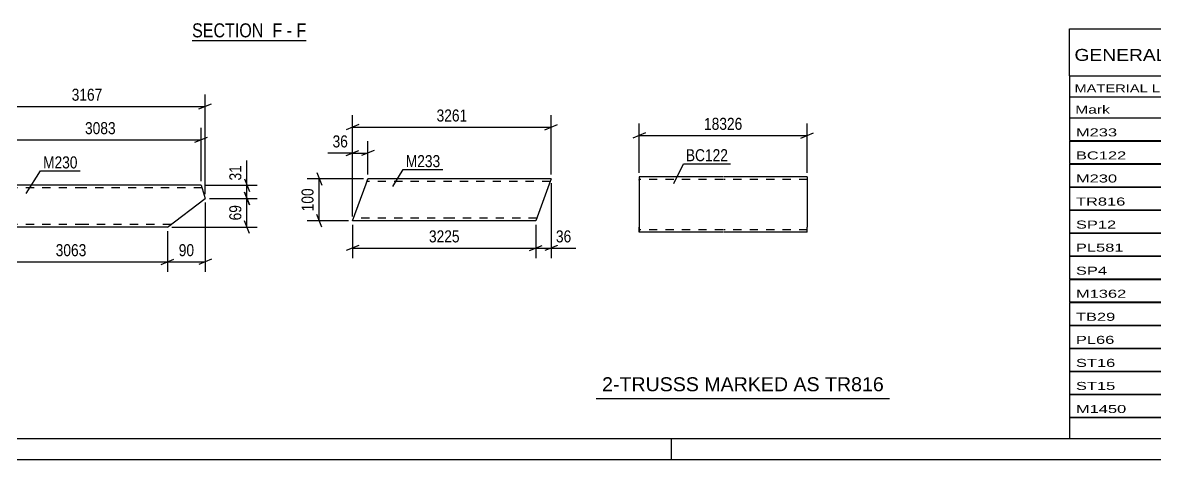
# Model space of a CAD drawing. Header units: millimetres. Extents: x 0 to 841, y 0 to 594.
# Drawn here: x 266.2 to 536.4, y 0 to 104.2 of the extents above; entities that cross this region are included whole.
import ezdxf

# ---------------------------------------------------------------- set-up
doc = ezdxf.new("R2010")
doc.units = ezdxf.units.MM
doc.linetypes.add('DXK_LINE_DOT2', pattern=[3.9198, 1.9599, -1.9599])
doc.styles.add('Arial', font='ARIAL.TTF', dxfattribs={"height": 0.2})
doc.styles.add('Arial Narrow', font='ARIALN.TTF', dxfattribs={"height": 0.2})

# ---------------------------------------------------------------- blocks, each defined once
blk = doc.blocks.new('Unknown-272366397-1135')
at = {"color": 5, "linetype": 'Continuous'}
for p, q in [((5, 5), (836, 5)), ((421, 0), (421, 5)), ((0, 0), (841, 0))]:
    blk.add_line(p, q, dxfattribs=at)
blk = doc.blocks.new('Unknown-272366397-17 - 2063')
at = {"color": 6, "linetype": 'Continuous'}
blk.add_line((306.63, 99.94), (333.85, 99.94), dxfattribs=at)
at = {"color": 0, "linetype": 'Continuous'}
blk.add_wipeout([(324.74, 100.69), (324.74, 104.19), (306.63, 104.19), (306.63, 100.69)], dxfattribs=at)
at = {"color": 7, "linetype": 'Continuous', "style": 'Arial Narrow'}
blk.add_text('SECTION ', height=3.34, dxfattribs=at).set_placement((306.63, 100.69))
at = {"color": 0, "linetype": 'Continuous'}
blk.add_wipeout([(328.13, 100.69), (328.13, 104.19), (325.79, 104.19), (325.79, 100.69)], dxfattribs=at)
blk.add_wipeout([(330.46, 100.69), (330.46, 104.19), (329.18, 104.19), (329.18, 100.69)], dxfattribs=at)
at = {"color": 7, "linetype": 'Continuous', "style": 'Arial Narrow'}
blk.add_text('F', height=3.34, dxfattribs=at).set_placement((325.79, 100.69))
at = {"color": 0, "linetype": 'Continuous'}
blk.add_wipeout([(333.85, 100.69), (333.85, 104.19), (331.51, 104.19), (331.51, 100.69)], dxfattribs=at)
at = {"color": 7, "linetype": 'Continuous', "style": 'Arial Narrow'}
for s, p in [('F', (331.51, 100.69)), ('-', (329.18, 100.69))]:
    blk.add_text(s, height=3.34, dxfattribs=at).set_placement(p)
blk = doc.blocks.new('Part-272366397-5286 - 5280')
at = {"color": 2, "linetype": 'Continuous'}
for p, q in [((344.92, 56.93), (348.13, 65.73)), ((348.13, 65.73), (348.56, 66.93)), ((368.56, 66.93), (348.56, 66.93)), ((392.3, 66.93), (368.66, 66.93)), ((392.17, 66.57), (388.66, 56.93)), ((392.27, 66.83), (392.17, 66.57)), ((392.3, 66.93), (392.27, 66.83)), ((368.56, 56.93), (344.92, 56.93)), ((388.66, 56.93), (368.66, 56.93))]:
    blk.add_line(p, q, dxfattribs=at)
at = {"color": 7, "linetype": 'DXK_LINE_DOT2'}
for p, q in [((368.56, 66.33), (348.34, 66.33)), ((348.53, 66.83), (348.43, 66.57)), ((348.56, 66.93), (348.53, 66.83)), ((392.08, 66.33), (368.66, 66.33)), ((344.92, 56.93), (344.96, 57.02)), ((368.56, 57.53), (345.14, 57.53)), ((388.88, 57.53), (368.66, 57.53))]:
    blk.add_line(p, q, dxfattribs=at)
blk = doc.blocks.new('Part-272366397-5007 - 5001')
at = {"color": 2, "linetype": 'Continuous'}
for p, q in [((413.29, 67.4), (413.29, 67.4)), ((433.29, 67.4), (413.29, 67.4)), ((413.29, 67.4), (413.29, 66.2)), ((413.29, 66.2), (413.29, 54.29)), ((453.39, 67.4), (433.39, 67.4)), ((453.39, 67.4), (453.39, 55.4)), ((413.29, 54.2), (413.29, 54.29)), ((413.29, 54.2), (413.29, 54.2)), ((433.29, 54.2), (413.29, 54.2)), ((453.39, 54.2), (433.39, 54.2)), ((453.39, 54.2), (453.39, 55.4))]:
    blk.add_line(p, q, dxfattribs=at)
at = {"color": 7, "linetype": 'DXK_LINE_DOT2'}
for p, q in [((413.29, 67.4), (413.29, 67.4)), ((413.29, 67.4), (413.29, 67.31)), ((413.29, 67.31), (413.29, 66.2)), ((433.29, 66.8), (413.29, 66.8)), ((413.29, 66.8), (413.29, 54.85)), ((413.29, 66.76), (413.29, 66.8)), ((413.29, 66.66), (413.29, 66.76)), ((413.29, 66.63), (413.29, 66.66)), ((453.39, 66.8), (433.39, 66.8)), ((413.29, 54.8), (413.29, 55.4)), ((413.29, 54.85), (413.29, 54.98)), ((413.29, 54.8), (413.29, 54.85)), ((413.29, 54.2), (413.29, 54.85)), ((433.29, 54.8), (413.29, 54.8)), ((413.29, 54.2), (413.29, 54.2)), ((453.39, 54.8), (433.39, 54.8)), ((453.39, 54.85), (453.39, 55.17)), ((453.39, 54.8), (453.39, 54.85))]:
    blk.add_line(p, q, dxfattribs=at)
blk = doc.blocks.new('Part-272366397-5065 - 5059')
at = {"color": 2, "linetype": 'Continuous'}
for p, q in [((260.68, 65.41), (259.11, 64.21)), ((280.68, 65.41), (260.68, 65.41)), ((308.79, 65.41), (280.78, 65.41)), ((308.79, 65.41), (309.77, 62.26)), ((259.11, 64.21), (253.34, 59.81)), ((300.78, 55.41), (309.77, 62.26)), ((254.34, 56.61), (253.34, 59.81)), ((254.68, 55.5), (254.34, 56.61)), ((254.71, 55.41), (254.68, 55.5)), ((280.68, 55.41), (254.71, 55.41)), ((300.78, 55.41), (280.78, 55.41))]:
    blk.add_line(p, q, dxfattribs=at)
at = {"color": 7, "linetype": 'DXK_LINE_DOT2'}
for p, q in [((260.68, 65.41), (259.71, 64.67)), ((280.68, 64.81), (259.89, 64.81)), ((308.98, 64.81), (280.78, 64.81)), ((254.34, 56.61), (254.6, 55.76)), ((280.68, 56.01), (254.52, 56.01)), ((301.57, 56.01), (280.78, 56.01))]:
    blk.add_line(p, q, dxfattribs=at)
blk = doc.blocks.new('StraightDimension-272366397-5314 - 5280')
at = {"color": 7, "linetype": 'Continuous'}
for p, q in [((392.3, 65.93), (392.3, 48.02)), ((388.66, 55.93), (388.66, 48.02)), ((387.16, 49.82), (390.16, 51.02)), ((388.66, 50.42), (392.3, 50.42)), ((393.8, 51.02), (390.8, 49.82))]:
    blk.add_line(p, q, dxfattribs=at)
at = {"color": 0}
blk.add_wipeout([(397.68, 51.17), (397.68, 55.37), (392.83, 55.37), (392.83, 51.17)], dxfattribs=at)
at = {"color": 7, "linetype": 'Continuous'}
blk.add_line((392.3, 50.42), (398.21, 50.42), dxfattribs=at)
blk.add_line((392.3, 50.42), (398.21, 50.42), dxfattribs=at)
at = {"color": 3, "style": 'Arial Narrow'}
blk.add_text('36', height=2.863, dxfattribs=at).set_placement((393.43, 51.77))
blk = doc.blocks.new('StraightDimension-272366397-5289 - 5280')
at = {"color": 7, "linetype": 'Continuous'}
for p, q in [((336.35, 68.43), (337.55, 65.43)), ((347.56, 66.93), (334.1, 66.93)), ((336.95, 56.93), (336.95, 66.93)), ((343.92, 56.93), (334.1, 56.93)), ((337.55, 55.43), (336.35, 58.43))]:
    blk.add_line(p, q, dxfattribs=at)
at = {"color": 0}
blk.add_wipeout([(336.2, 65.27), (332, 65.27), (332, 58.58), (336.2, 58.58)], dxfattribs=at)
at = {"color": 3, "style": 'Arial Narrow'}
blk.add_text('100', height=2.863, rotation=90.0002, dxfattribs=at).set_placement((335.6, 59.18))
blk = doc.blocks.new('StraightDimension-272366397-5331 - 5280')
at = {"color": 7, "linetype": 'Continuous'}
for p, q in [((344.92, 55.93), (344.92, 48.02)), ((388.66, 55.93), (388.66, 48.02)), ((346.42, 51.02), (343.42, 49.82)), ((344.92, 50.42), (388.66, 50.42)), ((387.16, 49.82), (390.16, 51.02))]:
    blk.add_line(p, q, dxfattribs=at)
at = {"color": 0}
blk.add_wipeout([(371.05, 51.17), (371.05, 55.37), (362.54, 55.37), (362.54, 51.17)], dxfattribs=at)
at = {"color": 3, "style": 'Arial Narrow'}
blk.add_text('3225', height=2.863, dxfattribs=at).set_placement((363.14, 51.77))
blk = doc.blocks.new('StraightDimension-272366397-5349 - 5280')
at = {"color": 7, "linetype": 'Continuous'}
for p, q in [((344.92, 57.93), (344.92, 82.11)), ((392.3, 67.93), (392.3, 82.11)), ((346.42, 79.86), (343.42, 78.66)), ((344.92, 79.26), (392.3, 79.26)), ((390.8, 78.66), (393.8, 79.86))]:
    blk.add_line(p, q, dxfattribs=at)
at = {"color": 0}
blk.add_wipeout([(372.87, 80.01), (372.87, 84.21), (364.36, 84.21), (364.36, 80.01)], dxfattribs=at)
at = {"color": 3, "style": 'Arial Narrow'}
blk.add_text('3261', height=2.863, dxfattribs=at).set_placement((364.96, 80.61))
blk = doc.blocks.new('StraightDimension-272366397-5360 - 5280')
at = {"color": 7, "linetype": 'Continuous'}
for p, q in [((344.92, 57.93), (344.92, 75.93)), ((348.56, 67.93), (348.56, 75.93)), ((343.42, 72.48), (346.42, 73.68)), ((344.92, 73.08), (348.56, 73.08)), ((350.06, 73.68), (347.06, 72.48))]:
    blk.add_line(p, q, dxfattribs=at)
at = {"color": 0}
blk.add_wipeout([(344.4, 73.83), (344.4, 78.03), (339.54, 78.03), (339.54, 73.83)], dxfattribs=at)
at = {"color": 7, "linetype": 'Continuous'}
blk.add_line((344.92, 73.08), (339.02, 73.08), dxfattribs=at)
blk.add_line((344.92, 73.08), (339.02, 73.08), dxfattribs=at)
at = {"color": 3, "style": 'Arial Narrow'}
blk.add_text('36', height=2.863, dxfattribs=at).set_placement((340.14, 74.43))
blk = doc.blocks.new('StraightDimension-272366397-5012 - 5001')
at = {"color": 7, "linetype": 'Continuous'}
for p, q in [((413.29, 68.4), (413.29, 80.12)), ((453.39, 68.4), (453.39, 80.12)), ((414.79, 77.87), (411.79, 76.67)), ((413.29, 77.27), (453.39, 77.27)), ((451.89, 76.67), (454.89, 77.87))]:
    blk.add_line(p, q, dxfattribs=at)
at = {"color": 0}
blk.add_wipeout([(438.51, 78.02), (438.51, 82.22), (428.17, 82.22), (428.17, 78.02)], dxfattribs=at)
at = {"color": 3, "style": 'Arial Narrow'}
blk.add_text('18326', height=2.863, dxfattribs=at).set_placement((428.77, 78.62))
blk = doc.blocks.new('StraightDimension-272366397-5068 - 5059')
at = {"color": 7, "linetype": 'Continuous'}
for p, q in [((253.34, 60.81), (253.34, 87.07)), ((309.77, 63.26), (309.77, 87.07)), ((254.84, 84.82), (251.84, 83.62)), ((253.34, 84.22), (309.77, 84.22)), ((308.27, 83.62), (311.27, 84.82))]:
    blk.add_line(p, q, dxfattribs=at)
at = {"color": 0}
blk.add_wipeout([(285.81, 84.97), (285.81, 89.17), (277.3, 89.17), (277.3, 84.97)], dxfattribs=at)
at = {"color": 3, "style": 'Arial Narrow'}
blk.add_text('3167', height=2.863, dxfattribs=at).set_placement((277.9, 85.57))
blk = doc.blocks.new('StraightDimension-272366397-5096 - 5059')
at = {"color": 7, "linetype": 'Continuous'}
for p, q in [((260.68, 66.41), (260.68, 79.09)), ((308.79, 66.41), (308.79, 79.09)), ((262.18, 76.84), (259.18, 75.64)), ((260.68, 76.24), (308.79, 76.24)), ((307.29, 75.64), (310.29, 76.84))]:
    blk.add_line(p, q, dxfattribs=at)
at = {"color": 0}
blk.add_wipeout([(288.99, 76.99), (288.99, 81.19), (280.48, 81.19), (280.48, 76.99)], dxfattribs=at)
at = {"color": 3, "style": 'Arial Narrow'}
blk.add_text('3083', height=2.863, dxfattribs=at).set_placement((281.08, 77.59))
blk = doc.blocks.new('StraightDimension-272366397-5170 - 5059')
at = {"color": 7, "linetype": 'Continuous'}
for p, q in [((309.79, 65.41), (322.12, 65.41)), ((319.12, 66.91), (320.32, 63.91)), ((319.72, 62.26), (319.72, 65.41)), ((310.77, 62.26), (322.12, 62.26)), ((320.32, 60.76), (319.12, 63.76))]:
    blk.add_line(p, q, dxfattribs=at)
at = {"color": 0}
blk.add_wipeout([(318.97, 70.79), (314.77, 70.79), (314.77, 65.93), (318.97, 65.93)], dxfattribs=at)
at = {"color": 7, "linetype": 'Continuous'}
blk.add_line((319.72, 65.41), (319.72, 71.31), dxfattribs=at)
blk.add_line((319.72, 65.41), (319.72, 71.31), dxfattribs=at)
at = {"color": 3, "style": 'Arial Narrow'}
blk.add_text('31', height=2.863, rotation=90.0002, dxfattribs=at).set_placement((318.37, 66.53))
blk = doc.blocks.new('StraightDimension-272366397-5194 - 5059')
at = {"color": 7, "linetype": 'Continuous'}
for p, q in [((310.77, 62.26), (322.12, 62.26)), ((319.12, 63.76), (320.32, 60.76)), ((319.72, 55.41), (319.72, 62.26)), ((320.32, 53.91), (319.12, 56.91)), ((301.78, 55.41), (322.12, 55.41))]:
    blk.add_line(p, q, dxfattribs=at)
at = {"color": 0}
blk.add_wipeout([(318.97, 61.26), (314.77, 61.26), (314.77, 56.41), (318.97, 56.41)], dxfattribs=at)
at = {"color": 3, "style": 'Arial Narrow'}
blk.add_text('69', height=2.863, rotation=90.0002, dxfattribs=at).set_placement((318.37, 57.01))
blk = doc.blocks.new('StraightDimension-272366397-5220 - 5059')
at = {"color": 7, "linetype": 'Continuous'}
for p, q in [((254.71, 54.41), (254.71, 44.73)), ((300.78, 54.41), (300.78, 44.73)), ((256.21, 47.73), (253.21, 46.53)), ((254.71, 47.13), (300.78, 47.13)), ((299.28, 46.53), (302.28, 47.73))]:
    blk.add_line(p, q, dxfattribs=at)
at = {"color": 0}
blk.add_wipeout([(282, 47.88), (282, 52.08), (273.49, 52.08), (273.49, 47.88)], dxfattribs=at)
at = {"color": 3, "style": 'Arial Narrow'}
blk.add_text('3063', height=2.863, dxfattribs=at).set_placement((274.09, 48.48))
blk = doc.blocks.new('StraightDimension-272366397-5261 - 5059')
at = {"color": 7, "linetype": 'Continuous'}
for p, q in [((309.77, 61.26), (309.77, 44.73)), ((300.78, 54.41), (300.78, 44.73)), ((299.28, 46.53), (302.28, 47.73)), ((300.78, 47.13), (309.77, 47.13)), ((311.27, 47.73), (308.27, 46.53))]:
    blk.add_line(p, q, dxfattribs=at)
at = {"color": 0}
blk.add_wipeout([(307.71, 47.88), (307.71, 52.08), (302.85, 52.08), (302.85, 47.88)], dxfattribs=at)
at = {"color": 3, "style": 'Arial Narrow'}
blk.add_text('90', height=2.863, dxfattribs=at).set_placement((303.45, 48.48))
blk = doc.blocks.new('Mark-272366397-5282 - 5280')
at = {"color": 0}
blk.add_wipeout([(365.83, 69.72), (365.83, 72.72), (357.61, 72.72), (357.61, 69.72)], dxfattribs=at)
blk.add_wipeout([(365.83, 69.72), (365.83, 72.72), (357.61, 72.72), (357.61, 69.72)], dxfattribs=at)
at = {"color": 30, "linetype": 'Continuous'}
for p, q in [((354.56, 65.14), (357.01, 69.12)), ((357.01, 69.12), (366.43, 69.12))]:
    blk.add_line(p, q, dxfattribs=at)
at = {"color": 3, "style": 'Arial Narrow'}
blk.add_text('M233', height=2.863, dxfattribs=at).set_placement((357.61, 69.72))
blk = doc.blocks.new('Unknown-272366397-18327')
at = {"color": 7, "linetype": 'Continuous'}
for p, q in [((516, 102.75), (676, 102.75)), ((516, 91.5), (516, 102.75)), ((676, 102.75), (676, 91.5)), ((516, 91.5), (676, 91.5)), ((516, 91.5), (516, 86.5)), ((676, 91.5), (676, 86.5)), ((516, 86.5), (676, 86.5)), ((516, 86.5), (516, 81.5)), ((540, 86.5), (540, 81.5)), ((575.5, 86.5), (575.5, 81.5)), ((601.5, 86.5), (601.5, 81.5)), ((614.5, 86.5), (614.5, 81.5)), ((632, 86.5), (632, 81.5)), ((654, 86.5), (654, 81.5)), ((676, 86.5), (676, 81.5)), ((516, 81.5), (676, 81.5)), ((516, 81.45), (516, 76.05)), ((516, 81.45), (676, 81.45)), ((540, 81.5), (540, 76)), ((575.5, 81.5), (575.5, 76)), ((601.5, 81.5), (601.5, 76)), ((614.5, 81.5), (614.5, 76)), ((632, 81.5), (632, 76)), ((654, 81.5), (654, 76)), ((676, 81.45), (676, 76.05)), ((516, 76.05), (676, 76.05)), ((516, 75.95), (516, 70.55)), ((516, 75.95), (676, 75.95)), ((540, 76), (540, 70.5)), ((575.5, 76), (575.5, 70.5)), ((601.5, 76), (601.5, 70.5)), ((614.5, 76), (614.5, 70.5)), ((632, 76), (632, 70.5)), ((654, 76), (654, 70.5)), ((676, 75.95), (676, 70.55)), ((516, 70.55), (676, 70.55)), ((516, 70.45), (516, 65.05)), ((516, 70.45), (676, 70.45)), ((540, 70.5), (540, 65)), ((575.5, 70.5), (575.5, 65)), ((601.5, 70.5), (601.5, 65)), ((614.5, 70.5), (614.5, 65)), ((632, 70.5), (632, 65)), ((654, 70.5), (654, 65)), ((676, 70.45), (676, 65.05)), ((516, 65.05), (676, 65.05)), ((516, 64.95), (516, 59.55)), ((516, 64.95), (676, 64.95)), ((540, 65), (540, 59.5)), ((575.5, 65), (575.5, 59.5)), ((601.5, 65), (601.5, 59.5)), ((614.5, 65), (614.5, 59.5)), ((632, 65), (632, 59.5)), ((654, 65), (654, 59.5)), ((676, 64.95), (676, 59.55)), ((516, 59.55), (676, 59.55)), ((540, 59.5), (540, 54)), ((575.5, 59.5), (575.5, 54)), ((601.5, 59.5), (601.5, 54)), ((614.5, 59.5), (614.5, 54)), ((632, 59.5), (632, 54)), ((654, 59.5), (654, 54)), ((516, 59.45), (516, 54.05)), ((516, 59.45), (676, 59.45)), ((676, 59.45), (676, 54.05)), ((516, 54.05), (676, 54.05)), ((516, 53.95), (516, 48.55)), ((516, 53.95), (676, 53.95)), ((540, 54), (540, 48.5)), ((575.5, 54), (575.5, 48.5)), ((601.5, 54), (601.5, 48.5)), ((614.5, 54), (614.5, 48.5)), ((632, 54), (632, 48.5)), ((654, 54), (654, 48.5)), ((676, 53.95), (676, 48.55)), ((516, 48.55), (676, 48.55)), ((516, 48.45), (516, 43.05)), ((516, 48.45), (676, 48.45)), ((540, 48.5), (540, 43)), ((575.5, 48.5), (575.5, 43)), ((601.5, 48.5), (601.5, 43)), ((614.5, 48.5), (614.5, 43)), ((632, 48.5), (632, 43)), ((654, 48.5), (654, 43)), ((676, 48.45), (676, 43.05)), ((516, 43.05), (676, 43.05)), ((516, 42.95), (516, 37.55)), ((516, 42.95), (676, 42.95)), ((540, 43), (540, 37.5)), ((575.5, 43), (575.5, 37.5)), ((601.5, 43), (601.5, 37.5)), ((614.5, 43), (614.5, 37.5)), ((632, 43), (632, 37.5)), ((654, 43), (654, 37.5)), ((676, 42.95), (676, 37.55)), ((516, 37.55), (676, 37.55)), ((516, 37.45), (516, 32.05)), ((516, 37.45), (676, 37.45)), ((540, 37.5), (540, 32)), ((575.5, 37.5), (575.5, 32)), ((601.5, 37.5), (601.5, 32)), ((614.5, 37.5), (614.5, 32)), ((632, 37.5), (632, 32)), ((654, 37.5), (654, 32)), ((676, 37.45), (676, 32.05)), ((516, 32.05), (676, 32.05)), ((516, 31.95), (516, 26.55)), ((516, 31.95), (676, 31.95)), ((540, 32), (540, 26.5)), ((575.5, 32), (575.5, 26.5)), ((601.5, 32), (601.5, 26.5)), ((614.5, 32), (614.5, 26.5)), ((632, 32), (632, 26.5)), ((654, 32), (654, 26.5)), ((676, 31.95), (676, 26.55)), ((516, 26.55), (676, 26.55)), ((516, 26.45), (516, 21.05)), ((516, 26.45), (676, 26.45)), ((540, 26.5), (540, 21)), ((575.5, 26.5), (575.5, 21)), ((601.5, 26.5), (601.5, 21)), ((614.5, 26.5), (614.5, 21)), ((632, 26.5), (632, 21)), ((654, 26.5), (654, 21)), ((676, 26.45), (676, 21.05)), ((516, 21.05), (676, 21.05)), ((516, 20.95), (516, 15.55)), ((516, 20.95), (676, 20.95)), ((540, 21), (540, 15.5)), ((575.5, 21), (575.5, 15.5)), ((601.5, 21), (601.5, 15.5)), ((614.5, 21), (614.5, 15.5)), ((632, 21), (632, 15.5)), ((654, 21), (654, 15.5)), ((676, 20.95), (676, 15.55)), ((516, 15.55), (676, 15.55)), ((516, 15.45), (516, 10.05)), ((516, 15.45), (676, 15.45)), ((540, 15.5), (540, 10)), ((575.5, 15.5), (575.5, 10)), ((601.5, 15.5), (601.5, 10)), ((614.5, 15.5), (614.5, 10)), ((632, 15.5), (632, 10)), ((654, 15.5), (654, 10)), ((676, 15.45), (676, 10.05)), ((516, 10.05), (676, 10.05)), ((516, 10), (676, 10)), ((516, 10), (516, 5)), ((632, 10), (632, 5)), ((654, 10), (654, 5)), ((676, 10), (676, 5)), ((516, 5), (676, 5))]:
    blk.add_line(p, q, dxfattribs=at)
at = {"color": 7, "style": 'Arial Narrow'}
for s, height, width, p in [('GENERAL NOTES & WELD DETAILS :', 2.8633, 1.4, (517.15, 95.06)), ('REFER TYP DRAWING TYP-01', 1.9089, 1.6, (600.7, 95.16)), ("MATERIAL LIST FOR ASSEMBLY MK'D", 1.9089, 1.6, (517.15, 87.56)), ('TR816', 1.909, 1.794707, (609.9, 87.47)), ('2', 1.91, 1.794707, (638.08, 87.56)), ('No. Required', 1.9089, 1.6, (647.41, 87.56)), ('Mark', 1.909, 1.7, (517.34, 82.5)), ('Profile', 1.909, 1.7, (550.41, 82.5)), ('Material', 1.909, 1.7, (580.54, 82.56)), ('No.', 1.909, 1.7, (605.5, 82.56)), ('Length', 1.909, 1.7, (616, 82.56)), ('Area', 1.909, 1.7, (638.5, 82.56)), ('Weight', 1.909, 1.7, (658, 82.56))]:
    blk.add_text(s, height=height, dxfattribs=dict(at, width=width)).set_placement(p)
at = {"color": 7, "linetype": 'Continuous', "style": 'Arial Narrow'}
for s, height, width, p in [('M233', 1.909, 1.794707, (517.5, 77.06)), ('SHS100*6', 1.909, 1.794707, (542, 77.06)), ('E350', 1.909, 1.794707, (581.74, 77.06)), ('8', 1.91, 1.794707, (605.86, 77.06)), ('3261', 1.909, 1.794707, (618.58, 77.06)), ('1.3', 1.909, 1.794707, (642.32, 77.06)), ('456.9', 1.909, 1.794707, (658.96, 77.06)), ('BC122', 1.909, 1.794707, (517.5, 71.56)), ('SHS132*6', 1.909, 1.794707, (542, 71.56)), ('E350', 1.909, 1.794707, (581.74, 71.56)), ('1', 1.91, 1.794707, (605.86, 71.56)), ('18326', 1.909, 1.794707, (616.4, 71.56)), ('9.7', 1.909, 1.794707, (642.32, 71.56)), ('435.0', 1.909, 1.794707, (658.96, 71.56)), ('M230', 1.909, 1.794707, (517.5, 66.06)), ('SHS100*6', 1.909, 1.794707, (542, 66.06)), ('E350', 1.909, 1.794707, (581.74, 66.06)), ('7', 1.91, 1.794707, (605.86, 66.06)), ('3167', 1.909, 1.794707, (618.58, 66.06)), ('1.2', 1.909, 1.794707, (642.32, 66.06)), ('383.7', 1.909, 1.794707, (658.96, 66.06)), ('TR816', 1.909, 1.794707, (517.5, 60.56)), ('SHS100*6', 1.909, 1.794707, (542, 60.56)), ('E350', 1.909, 1.794707, (581.74, 60.56)), ('1', 1.91, 1.794707, (605.86, 60.56)), ('18035', 1.909, 1.794707, (616.4, 60.56)), ('7.2', 1.909, 1.794707, (642.32, 60.56)), ('319.4', 1.909, 1.794707, (658.96, 60.56)), ('SP12', 1.909, 1.794707, (517.5, 55.06)), ('PL20*380', 1.909, 1.794707, (542, 55.06)), ('E350', 1.909, 1.794707, (581.74, 55.06)), ('6', 1.91, 1.794707, (605.86, 55.06)), ('380', 1.909, 1.794707, (620.77, 55.06)), ('0.3', 1.909, 1.794707, (642.32, 55.06)), ('136.0', 1.909, 1.794707, (658.96, 55.06)), ('PL581', 1.909, 1.794707, (517.5, 49.56)), ('PL12*300', 1.909, 1.794707, (542, 49.56)), ('E350', 1.909, 1.794707, (581.74, 49.56)), ('14', 1.909, 1.794707, (604.76, 49.56)), ('310', 1.909, 1.794707, (620.77, 49.56)), ('0.2', 1.909, 1.794707, (642.32, 49.56)), ('122.6', 1.909, 1.794707, (658.96, 49.56)), ('SP4', 1.909, 1.794707, (517.5, 44.06)), ('PL16*325', 1.909, 1.794707, (542, 44.06)), ('E350', 1.909, 1.794707, (581.74, 44.06)), ('4', 1.91, 1.794707, (605.86, 44.06)), ('325', 1.909, 1.794707, (620.77, 44.06)), ('0.2', 1.909, 1.794707, (642.32, 44.06)), ('53.1', 1.909, 1.794707, (661.14, 44.06)), ('M1362', 1.909, 1.794707, (517.5, 38.56)), ('RHS100*100*6', 1.9089, 1.794707, (542, 38.56)), ('E350', 1.909, 1.794707, (581.74, 38.56)), ('14', 1.909, 1.794707, (604.76, 38.56)), ('196', 1.909, 1.794707, (620.77, 38.56)), ('0.1', 1.909, 1.794707, (642.32, 38.56)), ('48.6', 1.909, 1.794707, (661.14, 38.56)), ('TB29', 1.909, 1.794707, (517.5, 33.06)), ('RHS150*110*6', 1.9089, 1.794707, (542, 33.06)), ('E350', 1.909, 1.794707, (581.74, 33.06)), ('6', 1.91, 1.794707, (605.86, 33.06)), ('200', 1.909, 1.794707, (620.77, 33.06)), ('0.1', 1.909, 1.794707, (642.32, 33.06)), ('28.0', 1.909, 1.794707, (661.14, 33.06)), ('PL66', 1.909, 1.794707, (517.5, 27.56)), ('PL10*150', 1.909, 1.794707, (542, 27.56)), ('E350', 1.909, 1.794707, (581.74, 27.56)), ('6', 1.91, 1.794707, (605.86, 27.56)), ('170', 1.909, 1.794707, (620.77, 27.56)), ('0.1', 1.909, 1.794707, (642.32, 27.56)), ('12.0', 1.909, 1.794707, (661.14, 27.56)), ('ST16', 1.909, 1.794707, (517.5, 22.06)), ('PL8*100', 1.909, 1.794707, (542, 22.06)), ('E350', 1.909, 1.794707, (581.74, 22.06)), ('24', 1.909, 1.794707, (604.76, 22.06)), ('135', 1.909, 1.794707, (620.77, 22.06)), ('0.0', 1.909, 1.794707, (642.32, 22.06)), ('10.0', 1.909, 1.794707, (661.14, 22.06)), ('ST15', 1.909, 1.794707, (517.5, 16.56)), ('PL8*100', 1.909, 1.794707, (542, 16.56)), ('E350', 1.909, 1.794707, (581.74, 16.56)), ('24', 1.909, 1.794707, (604.76, 16.56)), ('121', 1.909, 1.794707, (620.77, 16.56)), ('0.0', 1.909, 1.794707, (642.32, 16.56)), ('8.9', 1.909, 1.794707, (663.33, 16.56)), ('M1450', 1.909, 1.794707, (517.5, 11.06)), ('RHS100*100*6', 1.9089, 1.794707, (542, 11.06)), ('E350', 1.909, 1.794707, (581.74, 11.06)), ('1', 1.91, 1.794707, (605.86, 11.06)), ('220', 1.909, 1.794707, (620.77, 11.06)), ('0.1', 1.909, 1.794707, (642.32, 11.06)), ('3.9', 1.909, 1.794707, (663.33, 11.06)), ('Total', 1.909, 1.7, (618.33, 6.5)), ('44.5', 1.909, 1.794707, (639.64, 6.5)), ('2018.3', 1.909, 1.794707, (656.77, 6.5))]:
    blk.add_text(s, height=height, dxfattribs=dict(at, width=width)).set_placement(p)
blk = doc.blocks.new('Unknown-272366397-18328')
at = {"color": 7, "linetype": 'Continuous'}
blk.add_line((403, 14.5), (473, 14.5), dxfattribs=at)
at = {"color": 7, "style": 'Arial'}
blk.add_text('2-TRUSSS MARKED AS TR816', height=3.3428, dxfattribs=at).set_placement((404.45, 16.25))
blk = doc.blocks.new('Mark-272366397-5003 - 5001')
at = {"color": 0}
blk.add_wipeout([(434.49, 71.14), (434.49, 74.14), (424.44, 74.14), (424.44, 71.14)], dxfattribs=at)
blk.add_wipeout([(434.49, 71.14), (434.49, 74.14), (424.44, 74.14), (424.44, 71.14)], dxfattribs=at)
at = {"color": 30, "linetype": 'Continuous'}
for p, q in [((421.57, 65.85), (423.84, 70.54)), ((423.84, 70.54), (435.09, 70.54))]:
    blk.add_line(p, q, dxfattribs=at)
at = {"color": 3, "style": 'Arial Narrow'}
blk.add_text('BC122', height=2.863, dxfattribs=at).set_placement((424.44, 71.14))
blk = doc.blocks.new('Mark-272366397-5061 - 5059')
at = {"color": 0}
blk.add_wipeout([(279.3, 69.42), (279.3, 72.42), (271.07, 72.42), (271.07, 69.42)], dxfattribs=at)
blk.add_wipeout([(279.3, 69.42), (279.3, 72.42), (271.07, 72.42), (271.07, 69.42)], dxfattribs=at)
at = {"color": 30, "linetype": 'Continuous'}
for p, q in [((267.02, 63.42), (270.47, 68.82)), ((270.47, 68.82), (279.9, 68.82))]:
    blk.add_line(p, q, dxfattribs=at)
at = {"color": 3, "style": 'Arial Narrow'}
blk.add_text('M230', height=2.863, dxfattribs=at).set_placement((271.07, 69.42))

msp = doc.modelspace()

# ---------------------------------------------------------------- block references
for name in ['Unknown-272366397-1135', 'Unknown-272366397-18327', 'Part-272366397-5065 - 5059', 'Part-272366397-5286 - 5280', 'Part-272366397-5007 - 5001', 'Unknown-272366397-18328']:
    msp.add_blockref(name, (0, 0))

# ---------------------------------------------------------------- next in the draw order: block references
for name in ['Unknown-272366397-17 - 2063', 'StraightDimension-272366397-5068 - 5059', 'StraightDimension-272366397-5012 - 5001', 'StraightDimension-272366397-5289 - 5280', 'StraightDimension-272366397-5314 - 5280']:
    msp.add_blockref(name, (0, 0))

# ---------------------------------------------------------------- next in the draw order: block references
for name in ['StraightDimension-272366397-5349 - 5280', 'StraightDimension-272366397-5096 - 5059', 'Mark-272366397-5003 - 5001', 'StraightDimension-272366397-5331 - 5280']:
    msp.add_blockref(name, (0, 0))

# ---------------------------------------------------------------- next in the draw order: block references
for name in ['StraightDimension-272366397-5360 - 5280', 'Mark-272366397-5061 - 5059', 'StraightDimension-272366397-5170 - 5059', 'Mark-272366397-5282 - 5280']:
    msp.add_blockref(name, (0, 0))

# ---------------------------------------------------------------- next in the draw order: block references
msp.add_blockref('StraightDimension-272366397-5194 - 5059', (0, 0))

# ---------------------------------------------------------------- next in the draw order: block references
msp.add_blockref('StraightDimension-272366397-5220 - 5059', (0, 0))

# ---------------------------------------------------------------- next in the draw order: block references
msp.add_blockref('StraightDimension-272366397-5261 - 5059', (0, 0))

doc.saveas('drawing.dxf')
